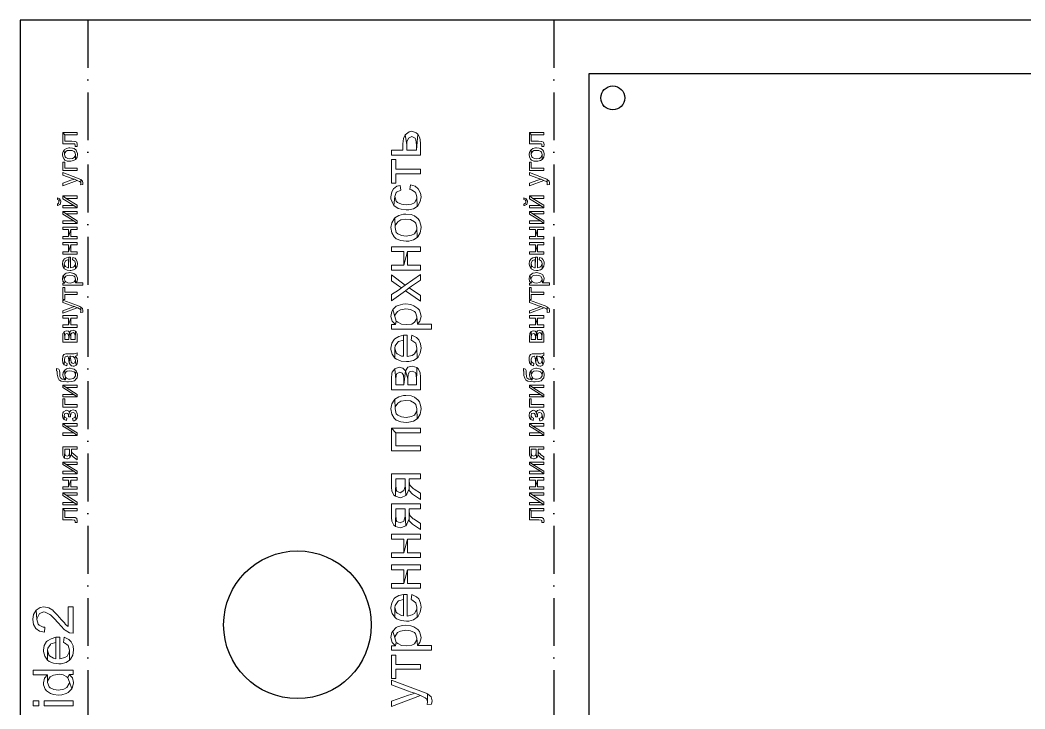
# Model space of a CAD drawing. Header units: millimetres. Extents: x -999 to 572, y 445 to 1201.
# Drawn here: x -999 to -747.2, y 823.4 to 996 of the extents above; entities that cross this region are included whole.
import ezdxf

# ---------------------------------------------------------------- set-up
doc = ezdxf.new("R2010")
doc.units = ezdxf.units.MM
doc.header["$MEASUREMENT"] = 0
doc.linetypes.add('ACAD_ISO10W100', pattern=[18, 12, -3, 0, -3])
doc.layers.add('Drawing', color=30, linetype='Continuous')

msp = doc.modelspace()

# ---------------------------------------------------------------- linework, layer by layer
at = {"color": 0}
msp.add_lwpolyline([(-396, 996), (-999, 996), (-999, 670), (-396, 670)], close=True, dxfattribs=at)
for centre, radius in [((-850.5, 976.5), 3), ((-929.5, 844.5), 18.5)]:
    msp.add_circle(centre, radius)
at = {"layer": 'Drawing', "linetype": 'ACAD_ISO10W100'}
for p, q in [((-982, 996), (-982, 670)), ((-865.25, 996), (-865.25, 670))]:
    msp.add_line(p, q, dxfattribs=at)
at = {"layer": 'Drawing'}
msp.add_lwpolyline([(-856.5, 682.5), (-446.5, 682.5), (-446.5, 982.5), (-856.5, 982.5)], close=True, dxfattribs=at)
at = {"layer": 'Drawing', "color": 30, "lineweight": 0}
for points in [[(-988.33, 967.87), (-988.33, 965.03), (-985.96, 965.03), (-985.38, 965.03), (-985.26, 964.92), (-985.21, 964.63), (-985.21, 964.34), (-984.68, 964.34), (-984.68, 964.86), (-984.8, 965.38), (-985.21, 965.61), (-985.26, 965.61), (-986.02, 965.67), (-987.81, 965.67), (-987.81, 967.29)], [(-988.33, 967.87), (-987.81, 967.29), (-984.68, 967.29), (-984.68, 967.87)], [(-905.92, 963.42), (-905.92, 962.16), (-898.66, 962.16), (-898.66, 965.27), (-898.8, 966.53), (-899.32, 967.42), (-899.69, 963.42), (-902.07, 963.42), (-902.07, 964.83), (-902.51, 967.28), (-902.96, 966.31), (-903.1, 964.98), (-903.1, 963.42)], [(-902.51, 967.28), (-902.07, 964.83), (-902.07, 965.5), (-901.7, 966.46), (-900.88, 966.83), (-899.99, 966.39), (-899.84, 966.02), (-899.69, 964.68), (-899.69, 963.42), (-899.32, 967.42), (-899.77, 967.79), (-900.88, 968.16), (-901.55, 968.02)], [(-871.36, 967.87), (-871.36, 965.03), (-868.99, 965.03), (-868.47, 965.03), (-868.29, 964.92), (-868.29, 964.63), (-868.29, 964.34), (-867.77, 964.34), (-867.71, 964.86), (-867.89, 965.38), (-868.23, 965.61), (-868.35, 965.61), (-869.1, 965.67), (-870.9, 965.67), (-870.9, 967.29)], [(-871.36, 967.87), (-870.9, 967.29), (-867.77, 967.29), (-867.77, 967.87)], [(-988.39, 962.31), (-988.33, 961.73), (-987.98, 961.15), (-987.75, 960.92), (-987.23, 960.69), (-986.54, 960.63), (-986.25, 960.63), (-985.61, 960.81), (-985.09, 961.1), (-985.15, 962.31), (-985.15, 962.08), (-985.49, 961.56), (-985.84, 961.33), (-986.54, 961.27), (-987.06, 961.33), (-987.52, 961.56), (-987.69, 961.73), (-987.87, 962.31), (-987.93, 963.53), (-987.98, 963.47), (-988.27, 962.95)], [(-987.93, 963.53), (-987.87, 962.31), (-987.87, 962.54), (-987.52, 963.06), (-987.23, 963.29), (-986.54, 963.35), (-985.96, 963.35), (-985.49, 963.06), (-985.32, 962.89), (-985.15, 962.31), (-985.09, 961.1), (-985.03, 961.15), (-984.74, 961.67), (-984.63, 962.31), (-984.63, 962.6), (-984.86, 963.18), (-984.97, 963.41), (-985.44, 963.82), (-985.84, 963.93), (-986.54, 963.99), (-986.77, 963.99), (-987.4, 963.87)], [(-871.47, 962.31), (-871.36, 961.73), (-871.07, 961.15), (-870.84, 960.92), (-870.26, 960.69), (-869.57, 960.63), (-869.28, 960.63), (-868.64, 960.81), (-868.18, 961.1), (-868.18, 962.31), (-868.23, 962.08), (-868.52, 961.56), (-868.87, 961.33), (-869.57, 961.27), (-870.09, 961.33), (-870.61, 961.56), (-870.78, 961.73), (-870.95, 962.31), (-870.95, 963.53), (-871.01, 963.47), (-871.36, 962.95)], [(-870.95, 963.53), (-870.95, 962.31), (-870.95, 962.54), (-870.61, 963.06), (-870.26, 963.29), (-869.62, 963.35), (-869.04, 963.35), (-868.52, 963.06), (-868.35, 962.89), (-868.18, 962.31), (-868.18, 961.1), (-868.12, 961.15), (-867.77, 961.67), (-867.66, 962.31), (-867.71, 962.6), (-867.89, 963.18), (-868.06, 963.41), (-868.52, 963.82), (-868.93, 963.93), (-869.62, 963.99), (-869.85, 963.99), (-870.49, 963.87)], [(-988.33, 960.4), (-988.33, 958.32), (-984.68, 958.32), (-984.68, 958.9), (-987.81, 958.9), (-987.81, 960.4)], [(-905.92, 961.05), (-905.92, 955.12), (-904.88, 955.12), (-904.88, 957.49), (-898.66, 957.49), (-898.66, 958.68), (-904.88, 958.68), (-904.88, 961.05)], [(-871.36, 960.4), (-871.36, 958.32), (-867.77, 958.32), (-867.77, 958.9), (-870.9, 958.9), (-870.9, 960.4)], [(-988.33, 957.8), (-988.33, 957.16), (-986.19, 956.41), (-986.02, 956.29), (-985.38, 956.12), (-984.68, 955.83), (-984.57, 955.77), (-984.11, 955.6), (-983.87, 955.37), (-983.82, 955.08), (-983.82, 956.06), (-983.99, 956.12), (-984.63, 956.41)], [(-871.36, 957.8), (-871.36, 957.16), (-869.28, 956.41), (-869.1, 956.29), (-868.47, 956.12), (-867.77, 955.83), (-867.6, 955.77), (-867.13, 955.6), (-866.96, 955.37), (-866.9, 955.08), (-866.9, 956.06), (-867.02, 956.12), (-867.71, 956.41)], [(-988.33, 955.13), (-988.33, 954.44), (-984.68, 955.83), (-985.38, 956.12), (-985.61, 956.06), (-986.25, 955.89)], [(-983.87, 954.73), (-983.3, 954.79), (-983.24, 955.19), (-983.35, 955.65), (-983.82, 956.06), (-983.82, 955.08)], [(-906.07, 951.71), (-906.07, 951.19), (-905.62, 950.01), (-905.33, 949.56), (-905.1, 951.79), (-904.73, 952.82), (-904.66, 952.9), (-903.62, 953.42), (-903.77, 954.6), (-904.59, 954.38), (-905.47, 953.71), (-905.85, 952.97)], [(-901.32, 953.57), (-900.95, 953.49), (-899.99, 952.9), (-899.92, 952.9), (-899.55, 951.71), (-899.47, 949.34), (-899.32, 949.49), (-898.73, 950.53), (-898.51, 951.71), (-898.66, 952.68), (-899.25, 953.71), (-899.99, 954.38), (-901.18, 954.75)], [(-871.36, 955.13), (-871.36, 954.44), (-867.77, 955.83), (-868.47, 956.12), (-868.7, 956.06), (-869.28, 955.89)], [(-866.96, 954.73), (-866.38, 954.79), (-866.32, 955.19), (-866.44, 955.65), (-866.9, 956.06), (-866.9, 955.08)], [(-988.33, 951.95), (-988.33, 951.26), (-985.55, 949.58), (-984.68, 948.94), (-984.68, 949.64), (-987.46, 951.31)], [(-988.33, 951.95), (-987.46, 951.31), (-984.68, 951.31), (-984.68, 951.95)], [(-905.33, 949.56), (-904.29, 948.82), (-903.55, 948.6), (-902.29, 948.45), (-901.62, 948.45), (-900.44, 948.75), (-899.47, 949.34), (-899.55, 951.71), (-899.55, 951.27), (-900.21, 950.23), (-900.95, 949.86), (-902.29, 949.71), (-903.47, 949.86), (-904.44, 950.3), (-904.73, 950.67), (-905.1, 951.79)], [(-871.36, 951.95), (-871.36, 951.26), (-868.64, 949.58), (-867.77, 948.94), (-867.77, 949.64), (-870.49, 951.31)], [(-871.36, 951.95), (-870.49, 951.31), (-867.77, 951.31), (-867.77, 951.95)], [(-989.66, 951.49), (-989.66, 951.08), (-989.31, 950.91), (-989.26, 950.5), (-989.08, 951.26)], [(-989.66, 949.92), (-989.66, 949.52), (-989.55, 949.52), (-989.03, 949.81), (-988.97, 949.87), (-988.79, 950.5), (-988.79, 950.62), (-989.03, 951.2), (-989.08, 951.26), (-989.26, 950.5), (-989.37, 950.1)], [(-988.33, 949.58), (-988.33, 948.94), (-984.68, 948.94), (-985.55, 949.58)], [(-872.75, 951.49), (-872.75, 951.08), (-872.4, 950.91), (-872.29, 950.5), (-872.17, 951.26)], [(-872.75, 949.92), (-872.75, 949.52), (-872.63, 949.52), (-872.11, 949.81), (-872.05, 949.87), (-871.88, 950.5), (-871.88, 950.62), (-872.11, 951.2), (-872.17, 951.26), (-872.29, 950.5), (-872.4, 950.1)], [(-871.36, 949.58), (-871.36, 948.94), (-867.77, 948.94), (-868.64, 949.58)], [(-988.33, 948.02), (-988.33, 947.38), (-985.55, 945.7), (-984.68, 945.06), (-984.68, 945.7), (-987.46, 947.44)], [(-988.33, 948.02), (-987.46, 947.44), (-984.68, 947.44), (-984.68, 948.02)], [(-905.1, 946.45), (-905.03, 944), (-905.03, 944.52), (-904.36, 945.49), (-903.62, 945.93), (-902.36, 946.15), (-901.18, 946.01), (-900.21, 945.49), (-899.84, 945.12), (-899.55, 944), (-899.47, 941.56), (-899.32, 941.71), (-898.73, 942.74), (-898.51, 944), (-898.58, 944.6), (-898.95, 945.71), (-899.25, 946.23), (-900.21, 946.97), (-901.03, 947.27), (-902.36, 947.41), (-902.96, 947.34), (-904.14, 947.04)], [(-871.36, 948.02), (-871.36, 947.38), (-868.64, 945.7), (-867.77, 945.06), (-867.77, 945.7), (-870.49, 947.44)], [(-871.36, 948.02), (-870.49, 947.44), (-867.77, 947.44), (-867.77, 948.02)], [(-988.33, 945.7), (-988.33, 945.06), (-984.68, 945.06), (-985.55, 945.7)], [(-906.07, 944), (-906.07, 944), (-905.85, 942.74), (-905.25, 941.71), (-904.73, 941.19), (-903.62, 940.74), (-902.29, 940.6), (-901.62, 940.6), (-900.44, 940.97), (-899.47, 941.56), (-899.55, 944), (-899.62, 943.49), (-900.21, 942.45), (-900.95, 942.08), (-902.29, 941.86), (-903.4, 942), (-904.36, 942.45), (-904.73, 942.82), (-905.03, 944), (-905.1, 946.45), (-905.25, 946.23), (-905.85, 945.19)], [(-871.36, 945.7), (-871.36, 945.06), (-867.77, 945.06), (-868.64, 945.7)], [(-988.33, 944.14), (-988.33, 943.5), (-986.83, 943.5), (-986.83, 941.82), (-986.3, 943.5), (-984.68, 943.5), (-984.68, 944.14)], [(-988.33, 941.82), (-988.33, 941.19), (-984.68, 941.19), (-984.68, 941.82), (-986.3, 941.82), (-986.3, 943.5), (-986.83, 941.82)], [(-871.36, 944.14), (-871.36, 943.5), (-869.85, 943.5), (-869.85, 941.82), (-869.39, 943.5), (-867.77, 943.5), (-867.77, 944.14)], [(-871.36, 941.82), (-871.36, 941.19), (-867.77, 941.19), (-867.77, 941.82), (-869.39, 941.82), (-869.39, 943.5), (-869.85, 941.82)], [(-988.33, 940.26), (-988.33, 939.68), (-986.83, 939.68), (-986.83, 937.94), (-986.3, 939.68), (-984.68, 939.68), (-984.68, 940.26)], [(-988.33, 937.94), (-988.33, 937.37), (-984.68, 937.37), (-984.68, 937.94), (-986.3, 937.94), (-986.3, 939.68), (-986.83, 937.94)], [(-905.92, 939.19), (-905.92, 938), (-902.88, 938), (-902.88, 934.59), (-901.92, 938), (-898.66, 938), (-898.66, 939.19)], [(-871.36, 940.26), (-871.36, 939.68), (-869.85, 939.68), (-869.85, 937.94), (-869.39, 939.68), (-867.77, 939.68), (-867.77, 940.26)], [(-871.36, 937.94), (-871.36, 937.37), (-867.77, 937.37), (-867.77, 937.94), (-869.39, 937.94), (-869.39, 939.68), (-869.85, 937.94)], [(-988.39, 934.93), (-988.39, 934.88), (-988.27, 934.24), (-987.93, 933.72), (-987.93, 934.93), (-987.87, 935.22), (-987.52, 935.74), (-987.46, 935.74), (-986.88, 935.98), (-986.88, 933.95), (-986.77, 936.61), (-987.4, 936.44), (-987.93, 936.15), (-987.93, 936.09), (-988.27, 935.57)], [(-987.93, 933.72), (-987.69, 933.6), (-987.17, 933.31), (-986.48, 933.26), (-986.25, 933.26), (-985.61, 933.43), (-985.09, 933.72), (-985.15, 934.99), (-985.15, 934.76), (-985.44, 934.24), (-985.73, 934.07), (-986.36, 933.89), (-986.36, 936.61), (-986.54, 936.61), (-986.77, 936.61), (-986.88, 933.95), (-987.06, 933.95), (-987.64, 934.24), (-987.69, 934.36), (-987.93, 934.93)], [(-905.92, 934.59), (-905.92, 933.33), (-898.66, 933.33), (-898.66, 934.59), (-901.92, 934.59), (-901.92, 938), (-902.88, 934.59)], [(-871.47, 934.93), (-871.47, 934.88), (-871.3, 934.24), (-870.95, 933.72), (-870.95, 934.93), (-870.95, 935.22), (-870.61, 935.74), (-870.55, 935.74), (-869.91, 935.98), (-869.91, 933.95), (-869.85, 936.61), (-870.49, 936.44), (-870.95, 936.15), (-871.01, 936.09), (-871.36, 935.57)], [(-870.95, 933.72), (-870.78, 933.6), (-870.26, 933.31), (-869.57, 933.26), (-869.28, 933.26), (-868.64, 933.43), (-868.18, 933.72), (-868.18, 934.99), (-868.23, 934.76), (-868.52, 934.24), (-868.75, 934.07), (-869.39, 933.89), (-869.39, 936.61), (-869.57, 936.61), (-869.85, 936.61), (-869.91, 933.95), (-870.14, 933.95), (-870.66, 934.24), (-870.78, 934.36), (-870.95, 934.93)], [(-985.84, 935.92), (-985.78, 935.92), (-985.32, 935.57), (-985.15, 934.99), (-985.09, 933.72), (-985.03, 933.83), (-984.74, 934.36), (-984.63, 934.99), (-984.68, 935.46), (-984.92, 936.03), (-985.21, 936.32), (-985.78, 936.56)], [(-868.93, 935.92), (-868.87, 935.92), (-868.35, 935.57), (-868.18, 934.99), (-868.18, 933.72), (-868.12, 933.83), (-867.77, 934.36), (-867.66, 934.99), (-867.71, 935.46), (-868, 936.03), (-868.29, 936.32), (-868.87, 936.56)], [(-988.39, 931.17), (-988.27, 930.59), (-987.87, 930.13), (-987.69, 930.59), (-987.93, 931.11), (-988.16, 931.98), (-988.27, 931.81)], [(-988.16, 931.98), (-987.93, 931.11), (-987.93, 931.29), (-987.58, 931.81), (-987.23, 931.98), (-986.54, 932.1), (-985.96, 932.04), (-985.49, 931.81), (-985.32, 931.69), (-985.15, 931.11), (-985.09, 930.19), (-984.74, 930.59), (-984.63, 931.17), (-984.63, 931.35), (-984.86, 931.92), (-985.03, 932.16), (-985.55, 932.5), (-985.9, 932.62), (-986.54, 932.74), (-986.88, 932.68), (-987.46, 932.56), (-987.69, 932.45)], [(-905.92, 927.26), (-905.92, 925.7), (-902.44, 928.14), (-901.55, 928.96), (-900.95, 929.33), (-898.66, 930.81), (-898.66, 932.3), (-902.51, 929.63), (-903.4, 928.89), (-904.22, 928.37)], [(-905.92, 932.15), (-905.92, 930.66), (-904.22, 929.4), (-903.4, 928.89), (-902.51, 929.63)], [(-871.47, 931.17), (-871.36, 930.59), (-870.9, 930.13), (-870.78, 930.59), (-871.01, 931.11), (-871.24, 931.98), (-871.36, 931.81)], [(-871.24, 931.98), (-871.01, 931.11), (-870.95, 931.29), (-870.66, 931.81), (-870.32, 931.98), (-869.62, 932.1), (-869.04, 932.04), (-868.52, 931.81), (-868.41, 931.69), (-868.18, 931.11), (-868.12, 930.19), (-867.83, 930.59), (-867.66, 931.17), (-867.71, 931.35), (-867.94, 931.92), (-868.06, 932.16), (-868.58, 932.5), (-868.93, 932.62), (-869.62, 932.74), (-869.97, 932.68), (-870.55, 932.56), (-870.78, 932.45)], [(-988.33, 930.13), (-988.33, 929.55), (-983.3, 929.55), (-983.3, 930.19), (-985.09, 930.19), (-985.15, 931.11), (-985.15, 930.94), (-985.44, 930.42), (-985.78, 930.25), (-986.48, 930.13), (-987.06, 930.19), (-987.58, 930.42), (-987.69, 930.59), (-987.87, 930.13)], [(-871.36, 930.13), (-871.36, 929.55), (-866.38, 929.55), (-866.38, 930.19), (-868.12, 930.19), (-868.18, 931.11), (-868.18, 930.94), (-868.52, 930.42), (-868.87, 930.25), (-869.57, 930.13), (-870.09, 930.19), (-870.61, 930.42), (-870.78, 930.59), (-870.9, 930.13)], [(-988.33, 928.97), (-988.33, 926.02), (-987.81, 926.02), (-987.81, 927.24), (-984.68, 927.24), (-984.68, 927.82), (-987.81, 927.82), (-987.81, 928.97)], [(-902.44, 928.14), (-898.66, 925.55), (-898.66, 927.03), (-901.55, 928.96)], [(-871.36, 928.97), (-871.36, 926.02), (-870.9, 926.02), (-870.9, 927.24), (-867.77, 927.24), (-867.77, 927.82), (-870.9, 927.82), (-870.9, 928.97)], [(-988.33, 925.85), (-988.33, 925.27), (-986.19, 924.46), (-986.02, 924.4), (-985.38, 924.23), (-984.68, 923.94), (-984.57, 923.88), (-984.11, 923.65), (-983.87, 923.47), (-983.82, 923.13), (-983.82, 924.11), (-983.99, 924.23), (-984.63, 924.46)], [(-988.33, 923.19), (-988.33, 922.55), (-984.68, 923.94), (-985.38, 924.23), (-985.61, 924.17), (-986.25, 923.94)], [(-983.87, 922.78), (-983.3, 922.84), (-983.24, 923.24), (-983.35, 923.76), (-983.82, 924.11), (-983.82, 923.13)], [(-905.62, 923.48), (-905.1, 921.7), (-905.1, 922.07), (-904.44, 923.03), (-903.7, 923.4), (-902.36, 923.62), (-901.18, 923.48), (-900.21, 923.03), (-899.92, 922.73), (-899.55, 921.62), (-899.4, 919.84), (-898.8, 920.59), (-898.51, 921.7), (-898.58, 922.14), (-898.95, 923.33), (-899.32, 923.77), (-900.36, 924.44), (-901.1, 924.74), (-902.36, 924.88), (-903.1, 924.81), (-904.29, 924.51), (-904.73, 924.29)], [(-871.36, 925.85), (-871.36, 925.27), (-869.28, 924.46), (-869.1, 924.4), (-868.47, 924.23), (-867.77, 923.94), (-867.6, 923.88), (-867.13, 923.65), (-866.96, 923.47), (-866.9, 923.13), (-866.9, 924.11), (-867.02, 924.23), (-867.71, 924.46)], [(-871.36, 923.19), (-871.36, 922.55), (-867.77, 923.94), (-868.47, 924.23), (-868.7, 924.17), (-869.28, 923.94)], [(-866.96, 922.78), (-866.38, 922.84), (-866.32, 923.24), (-866.44, 923.76), (-866.9, 924.11), (-866.9, 923.13)], [(-988.33, 921.97), (-988.33, 921.33), (-986.83, 921.33), (-986.83, 919.65), (-986.3, 921.33), (-984.68, 921.33), (-984.68, 921.97)], [(-906.07, 921.77), (-906.07, 921.77), (-905.77, 920.59), (-904.96, 919.7), (-904.73, 920.59), (-905.1, 921.7), (-905.62, 923.48), (-905.85, 923.03)], [(-905.92, 919.7), (-905.92, 918.58), (-895.91, 918.58), (-895.91, 919.84), (-899.4, 919.84), (-899.55, 921.62), (-899.55, 921.25), (-900.21, 920.29), (-900.88, 919.84), (-902.29, 919.7), (-903.4, 919.84), (-904.36, 920.29), (-904.73, 920.59), (-904.96, 919.7)], [(-871.36, 921.97), (-871.36, 921.33), (-869.85, 921.33), (-869.85, 919.65), (-869.39, 921.33), (-867.77, 921.33), (-867.77, 921.97)], [(-988.33, 919.65), (-988.33, 919.02), (-984.68, 919.02), (-984.68, 919.65), (-986.3, 919.65), (-986.3, 921.33), (-986.83, 919.65)], [(-871.36, 919.65), (-871.36, 919.02), (-867.77, 919.02), (-867.77, 919.65), (-869.39, 919.65), (-869.39, 921.33), (-869.85, 919.65)], [(-988.33, 916.76), (-988.33, 915.31), (-984.68, 915.31), (-984.68, 916.93), (-984.74, 917.4), (-984.97, 917.92), (-985.09, 918.09), (-985.21, 915.95), (-986.3, 915.95), (-986.3, 916.7), (-986.59, 917.69), (-986.77, 915.95), (-987.81, 915.95), (-987.81, 916.59), (-987.93, 917.98), (-988.21, 917.51), (-988.27, 917.4)], [(-987.93, 917.98), (-987.81, 916.59), (-987.81, 916.7), (-987.69, 917.28), (-987.29, 917.51), (-987, 917.4), (-986.83, 917.11), (-986.77, 916.59), (-986.77, 915.95), (-986.59, 917.69), (-986.88, 918.03), (-987.35, 918.15)], [(-986.59, 917.69), (-986.3, 916.7), (-986.25, 917.28), (-986.07, 917.57), (-985.73, 917.69), (-985.32, 917.46), (-985.32, 917.4), (-985.21, 916.76), (-985.21, 915.95), (-985.09, 918.09), (-985.73, 918.32), (-986.25, 918.15)], [(-906.07, 913.77), (-906.07, 913.47), (-905.77, 912.28), (-905.1, 911.32), (-905.1, 913.77), (-905.03, 914.36), (-904.36, 915.32), (-904.22, 915.47), (-902.96, 915.77), (-902.96, 911.77), (-902.96, 917.03), (-904.14, 916.73), (-905.1, 916.14), (-905.25, 915.99), (-905.85, 915.03)], [(-905.1, 911.32), (-904.66, 911.03), (-903.55, 910.58), (-902.21, 910.43), (-901.62, 910.43), (-900.44, 910.73), (-899.47, 911.32), (-899.55, 913.84), (-899.55, 913.4), (-900.14, 912.36), (-900.73, 911.99), (-901.99, 911.69), (-901.99, 917.1), (-902.29, 917.1), (-902.96, 917.03), (-902.96, 911.77), (-903.47, 911.84), (-904.51, 912.36), (-904.73, 912.66), (-905.1, 913.77)], [(-901.03, 915.77), (-900.88, 915.69), (-899.84, 915.03), (-899.55, 913.84), (-899.47, 911.32), (-899.25, 911.54), (-898.73, 912.58), (-898.51, 913.84), (-898.66, 914.88), (-899.1, 915.92), (-899.69, 916.51), (-900.88, 917.03)], [(-871.36, 916.76), (-871.36, 915.31), (-867.77, 915.31), (-867.77, 916.93), (-867.77, 917.4), (-868, 917.92), (-868.18, 918.09), (-868.29, 915.95), (-869.33, 915.95), (-869.33, 916.7), (-869.62, 917.69), (-869.85, 915.95), (-870.9, 915.95), (-870.9, 916.59), (-870.95, 917.98), (-871.3, 917.51), (-871.3, 917.4)], [(-870.95, 917.98), (-870.9, 916.59), (-870.9, 916.7), (-870.78, 917.28), (-870.38, 917.51), (-870.09, 917.4), (-869.91, 917.11), (-869.85, 916.59), (-869.85, 915.95), (-869.62, 917.69), (-869.97, 918.03), (-870.43, 918.15)], [(-869.62, 917.69), (-869.33, 916.7), (-869.33, 917.28), (-869.16, 917.57), (-868.81, 917.69), (-868.41, 917.46), (-868.35, 917.4), (-868.29, 916.76), (-868.29, 915.95), (-868.18, 918.09), (-868.75, 918.32), (-869.33, 918.15)], [(-988.39, 911.03), (-988.39, 910.8), (-988.27, 910.22), (-988.27, 910.16), (-987.93, 909.64), (-987.87, 910.92), (-987.87, 911.09), (-987.69, 911.61), (-987.17, 911.78), (-987, 911.78), (-986.88, 911.44), (-986.77, 910.74), (-986.71, 910.16), (-986.54, 911.78), (-986.3, 911.78), (-985.67, 911.73), (-985.26, 911.32), (-985.26, 911.32), (-985.15, 911.84), (-984.68, 911.96), (-984.68, 912.65), (-985.15, 912.48), (-985.44, 912.42), (-986.19, 912.42), (-987.06, 912.42), (-987.58, 912.42), (-988.04, 912.19), (-988.27, 911.78), (-988.33, 911.67)], [(-986.71, 910.16), (-986.48, 909.7), (-986.13, 909.41), (-985.67, 909.29), (-985.44, 909.29), (-984.92, 909.58), (-985.09, 910.68), (-985.26, 910.1), (-985.67, 909.93), (-985.96, 910.05), (-986.19, 910.28), (-986.3, 910.8), (-986.36, 911.26), (-986.54, 911.78)], [(-985.26, 911.32), (-985.09, 910.68), (-984.92, 909.58), (-984.74, 909.87), (-984.63, 910.51), (-984.63, 910.57), (-984.74, 911.2), (-984.8, 911.32), (-985.15, 911.84)], [(-871.47, 911.03), (-871.47, 910.8), (-871.36, 910.22), (-871.36, 910.16), (-870.95, 909.64), (-870.95, 910.92), (-870.95, 911.09), (-870.72, 911.61), (-870.2, 911.78), (-870.09, 911.78), (-869.97, 911.44), (-869.85, 910.74), (-869.74, 910.16), (-869.57, 911.78), (-869.33, 911.78), (-868.75, 911.73), (-868.29, 911.32), (-868.29, 911.32), (-868.23, 911.84), (-867.77, 911.96), (-867.77, 912.65), (-868.18, 912.48), (-868.47, 912.42), (-869.28, 912.42), (-870.09, 912.42), (-870.66, 912.42), (-871.07, 912.19), (-871.36, 911.78), (-871.42, 911.67)], [(-869.74, 910.16), (-869.57, 909.7), (-869.22, 909.41), (-868.7, 909.29), (-868.52, 909.29), (-868, 909.58), (-868.18, 910.68), (-868.35, 910.1), (-868.75, 909.93), (-869.04, 910.05), (-869.22, 910.28), (-869.33, 910.8), (-869.45, 911.26), (-869.57, 911.78)], [(-868.29, 911.32), (-868.18, 910.68), (-868, 909.58), (-867.83, 909.87), (-867.66, 910.51), (-867.66, 910.57), (-867.83, 911.2), (-867.83, 911.32), (-868.23, 911.84)], [(-987.93, 909.64), (-987.87, 909.64), (-987.29, 909.41), (-987.23, 909.99), (-987.75, 910.28), (-987.75, 910.34), (-987.87, 910.92)], [(-905.92, 906.21), (-905.92, 903.39), (-898.66, 903.39), (-898.66, 906.65), (-898.73, 907.62), (-899.18, 908.58), (-899.55, 908.95), (-899.69, 904.65), (-901.84, 904.65), (-901.84, 906.13), (-902.44, 908.13), (-902.88, 904.65), (-904.88, 904.65), (-904.88, 905.99), (-905.1, 908.65), (-905.77, 907.76), (-905.85, 907.54)], [(-905.1, 908.65), (-904.88, 905.99), (-904.88, 906.21), (-904.66, 907.39), (-903.84, 907.76), (-903.25, 907.54), (-902.96, 907.02), (-902.88, 905.91), (-902.88, 904.65), (-902.44, 908.13), (-903.1, 908.8), (-903.99, 909.02)], [(-902.44, 908.13), (-901.84, 906.13), (-901.77, 907.25), (-901.4, 907.84), (-900.73, 908.06), (-899.92, 907.69), (-899.84, 907.54), (-899.69, 906.21), (-899.69, 904.65), (-899.55, 908.95), (-900.73, 909.32), (-901.84, 909.02)], [(-870.95, 909.64), (-870.95, 909.64), (-870.38, 909.41), (-870.26, 909.99), (-870.78, 910.28), (-870.84, 910.34), (-870.95, 910.92)], [(-989.84, 908.14), (-989.72, 908.02), (-989.72, 908.02), (-989.72, 907.33), (-989.66, 906.92), (-989.49, 906.28), (-989.2, 905.82), (-989.14, 905.76), (-988.68, 905.53), (-988.1, 905.42), (-987.29, 905.36), (-986.83, 905.36), (-986.13, 905.42), (-985.67, 905.53), (-985.38, 905.65), (-984.92, 906.11), (-984.74, 906.4), (-984.63, 907.1), (-984.63, 907.38), (-984.86, 907.96), (-984.97, 908.14), (-985.09, 907.1), (-985.15, 906.86), (-985.44, 906.34), (-985.73, 906.17), (-986.42, 906.05), (-986.88, 906.05), (-987.4, 906.28), (-987.64, 906.52), (-987.64, 905.88), (-987.87, 905.88), (-988.45, 906), (-988.91, 906.4), (-989.03, 906.69), (-989.08, 907.44), (-989.08, 907.62), (-989.14, 908.19), (-989.31, 908.54), (-989.84, 908.72)], [(-988.33, 907.1), (-988.33, 907.04), (-988.16, 906.4), (-988.1, 906.34), (-987.64, 905.88), (-987.64, 906.52), (-987.81, 907.1), (-987.81, 908.31), (-987.87, 908.25), (-988.21, 907.73)], [(-987.81, 908.31), (-987.81, 907.1), (-987.81, 907.33), (-987.46, 907.85), (-987.17, 908.02), (-986.54, 908.14), (-986.07, 908.08), (-985.49, 907.85), (-985.32, 907.67), (-985.09, 907.1), (-984.97, 908.14), (-985.49, 908.54), (-985.84, 908.66), (-986.48, 908.77), (-986.71, 908.77), (-987.35, 908.6)], [(-872.86, 908.14), (-872.81, 908.02), (-872.81, 908.02), (-872.75, 907.33), (-872.75, 906.92), (-872.57, 906.28), (-872.29, 905.82), (-872.23, 905.76), (-871.76, 905.53), (-871.13, 905.42), (-870.32, 905.36), (-869.91, 905.36), (-869.22, 905.42), (-868.75, 905.53), (-868.47, 905.65), (-868, 906.11), (-867.77, 906.4), (-867.66, 907.1), (-867.71, 907.38), (-867.89, 907.96), (-868, 908.14), (-868.18, 907.1), (-868.18, 906.86), (-868.52, 906.34), (-868.81, 906.17), (-869.45, 906.05), (-869.97, 906.05), (-870.49, 906.28), (-870.72, 906.52), (-870.72, 905.88), (-870.9, 905.88), (-871.53, 906), (-872, 906.4), (-872.11, 906.69), (-872.17, 907.44), (-872.17, 907.62), (-872.17, 908.19), (-872.34, 908.54), (-872.86, 908.72)], [(-871.36, 907.1), (-871.36, 907.04), (-871.19, 906.4), (-871.19, 906.34), (-870.72, 905.88), (-870.72, 906.52), (-870.9, 907.1), (-870.9, 908.31), (-870.95, 908.25), (-871.24, 907.73)], [(-870.9, 908.31), (-870.9, 907.1), (-870.84, 907.33), (-870.49, 907.85), (-870.26, 908.02), (-869.57, 908.14), (-869.1, 908.08), (-868.58, 907.85), (-868.41, 907.67), (-868.18, 907.1), (-868, 908.14), (-868.52, 908.54), (-868.87, 908.66), (-869.57, 908.77), (-869.74, 908.77), (-870.38, 908.6)], [(-988.33, 904.55), (-988.33, 903.91), (-985.55, 902.23), (-984.68, 901.6), (-984.68, 902.23), (-987.46, 903.97)], [(-988.33, 904.55), (-987.46, 903.97), (-984.68, 903.97), (-984.68, 904.55)], [(-871.36, 904.55), (-871.36, 903.91), (-868.64, 902.23), (-867.77, 901.6), (-867.77, 902.23), (-870.49, 903.97)], [(-871.36, 904.55), (-870.49, 903.97), (-867.77, 903.97), (-867.77, 904.55)], [(-988.33, 902.23), (-988.33, 901.6), (-984.68, 901.6), (-985.55, 902.23)], [(-905.1, 901.02), (-905.03, 898.57), (-905.03, 899.09), (-904.36, 900.06), (-903.62, 900.5), (-902.36, 900.72), (-901.18, 900.58), (-900.21, 900.06), (-899.84, 899.69), (-899.55, 898.57), (-899.47, 896.13), (-899.32, 896.28), (-898.73, 897.31), (-898.51, 898.57), (-898.58, 899.17), (-898.95, 900.35), (-899.25, 900.8), (-900.21, 901.54), (-901.03, 901.84), (-902.36, 901.98), (-902.96, 901.91), (-904.14, 901.61)], [(-871.36, 902.23), (-871.36, 901.6), (-867.77, 901.6), (-868.64, 902.23)], [(-988.33, 901.13), (-988.33, 899.05), (-984.68, 899.05), (-984.68, 899.69), (-987.81, 899.69), (-987.81, 901.13)], [(-906.07, 898.57), (-906.07, 898.57), (-905.85, 897.31), (-905.25, 896.28), (-904.73, 895.76), (-903.62, 895.31), (-902.29, 895.17), (-901.62, 895.24), (-900.44, 895.54), (-899.47, 896.13), (-899.55, 898.57), (-899.62, 898.06), (-900.21, 897.02), (-900.95, 896.65), (-902.29, 896.43), (-903.4, 896.57), (-904.36, 897.02), (-904.73, 897.39), (-905.03, 898.57), (-905.1, 901.02), (-905.25, 900.8), (-905.85, 899.83)], [(-871.36, 901.13), (-871.36, 899.05), (-867.77, 899.05), (-867.77, 899.69), (-870.9, 899.69), (-870.9, 901.13)], [(-988.39, 896.97), (-988.27, 896.39), (-987.93, 895.92), (-987.93, 896.97), (-987.75, 897.43), (-987.35, 897.55), (-987, 897.43), (-986.83, 897.2), (-986.83, 896.62), (-986.36, 896.62), (-986.36, 896.79), (-986.59, 897.78), (-986.77, 898.01), (-987.35, 898.24), (-987.52, 898.18), (-988.1, 897.89), (-988.27, 897.6)], [(-987.93, 895.92), (-987.4, 895.69), (-987.29, 896.27), (-987.69, 896.45), (-987.93, 896.97)], [(-986.59, 897.78), (-986.36, 896.79), (-986.3, 897.31), (-986.13, 897.6), (-985.73, 897.72), (-985.26, 897.55), (-985.09, 897.02), (-985.03, 895.87), (-984.74, 896.33), (-984.63, 896.97), (-984.68, 897.43), (-984.92, 898.01), (-985.09, 898.18), (-985.73, 898.36), (-986.25, 898.18)], [(-985.84, 896.16), (-985.73, 895.58), (-985.49, 895.58), (-985.03, 895.87), (-985.09, 897.02), (-985.32, 896.45)], [(-871.47, 896.97), (-871.36, 896.39), (-871.01, 895.92), (-870.95, 896.97), (-870.84, 897.43), (-870.43, 897.55), (-870.09, 897.43), (-869.91, 897.2), (-869.85, 896.62), (-869.39, 896.62), (-869.39, 896.79), (-869.68, 897.78), (-869.85, 898.01), (-870.38, 898.24), (-870.61, 898.18), (-871.13, 897.89), (-871.36, 897.6)], [(-871.01, 895.92), (-870.43, 895.69), (-870.38, 896.27), (-870.72, 896.45), (-870.95, 896.97)], [(-869.68, 897.78), (-869.39, 896.79), (-869.39, 897.31), (-869.16, 897.6), (-868.81, 897.72), (-868.35, 897.55), (-868.18, 897.02), (-868.06, 895.87), (-867.77, 896.33), (-867.66, 896.97), (-867.71, 897.43), (-868, 898.01), (-868.18, 898.18), (-868.75, 898.36), (-869.33, 898.18)], [(-868.93, 896.16), (-868.81, 895.58), (-868.58, 895.58), (-868.06, 895.87), (-868.18, 897.02), (-868.35, 896.45)], [(-988.33, 894.94), (-988.33, 894.25), (-985.55, 892.57), (-984.68, 891.93), (-984.68, 892.63), (-987.46, 894.3)], [(-988.33, 894.94), (-987.46, 894.3), (-984.68, 894.3), (-984.68, 894.94)], [(-871.36, 894.94), (-871.36, 894.25), (-868.64, 892.57), (-867.77, 891.93), (-867.77, 892.63), (-870.49, 894.3)], [(-871.36, 894.94), (-870.49, 894.3), (-867.77, 894.3), (-867.77, 894.94)], [(-988.33, 892.57), (-988.33, 891.93), (-984.68, 891.93), (-985.55, 892.57)], [(-905.92, 893.76), (-905.92, 888.05), (-898.66, 888.05), (-898.66, 889.31), (-904.88, 889.31), (-904.88, 892.57)], [(-905.92, 893.76), (-904.88, 892.57), (-898.66, 892.57), (-898.66, 893.76)], [(-871.36, 892.57), (-871.36, 891.93), (-867.77, 891.93), (-868.64, 892.57)], [(-988.33, 889.1), (-988.33, 887.42), (-988.27, 886.95), (-988.04, 886.43), (-987.87, 886.26), (-987.81, 888.46), (-986.59, 888.46), (-986.59, 887.76), (-986.54, 886.37), (-986.42, 886.49), (-986.19, 887.13), (-986.13, 887.01), (-986.13, 888.46), (-984.68, 888.46), (-984.68, 889.1)], [(-871.36, 889.1), (-871.36, 887.42), (-871.36, 886.95), (-871.07, 886.43), (-870.9, 886.26), (-870.9, 888.46), (-869.68, 888.46), (-869.68, 887.76), (-869.62, 886.37), (-869.45, 886.49), (-869.22, 887.13), (-869.22, 887.01), (-869.16, 888.46), (-867.77, 888.46), (-867.77, 889.1)], [(-987.87, 886.26), (-987.29, 886.09), (-987.12, 886.09), (-986.54, 886.37), (-986.59, 887.76), (-986.65, 887.53), (-986.77, 886.95), (-987.23, 886.72), (-987.64, 886.9), (-987.69, 886.95), (-987.81, 887.59), (-987.81, 888.46)], [(-986.13, 887.01), (-985.67, 886.55), (-984.68, 885.85), (-984.68, 886.61), (-985.49, 887.19), (-985.55, 887.24), (-986.02, 887.65), (-986.13, 888.11), (-986.13, 888.46)], [(-870.9, 886.26), (-870.32, 886.09), (-870.2, 886.09), (-869.62, 886.37), (-869.68, 887.76), (-869.68, 887.53), (-869.85, 886.95), (-870.32, 886.72), (-870.72, 886.9), (-870.78, 886.95), (-870.9, 887.59), (-870.9, 888.46)], [(-869.22, 887.01), (-868.75, 886.55), (-867.77, 885.85), (-867.77, 886.61), (-868.58, 887.19), (-868.64, 887.24), (-869.1, 887.65), (-869.16, 888.11), (-869.16, 888.46)], [(-988.33, 885.28), (-988.33, 884.64), (-985.55, 882.96), (-984.68, 882.32), (-984.68, 882.96), (-987.46, 884.7)], [(-988.33, 885.28), (-987.46, 884.7), (-984.68, 884.7), (-984.68, 885.28)], [(-871.36, 885.28), (-871.36, 884.64), (-868.64, 882.96), (-867.77, 882.32), (-867.77, 882.96), (-870.49, 884.7)], [(-871.36, 885.28), (-870.49, 884.7), (-867.77, 884.7), (-867.77, 885.28)], [(-988.33, 882.96), (-988.33, 882.32), (-984.68, 882.32), (-985.55, 882.96)], [(-988.33, 881.4), (-988.33, 880.76), (-986.83, 880.76), (-986.83, 879.08), (-986.3, 880.76), (-984.68, 880.76), (-984.68, 881.4)], [(-905.92, 882.34), (-905.92, 878.93), (-905.85, 878.05), (-905.33, 877.01), (-904.96, 876.71), (-904.88, 881.08), (-902.51, 881.08), (-902.51, 879.75), (-902.36, 876.86), (-902.07, 877.23), (-901.62, 878.42), (-901.55, 878.12), (-901.47, 881.08), (-898.66, 881.08), (-898.66, 882.34)], [(-871.36, 882.96), (-871.36, 882.32), (-867.77, 882.32), (-868.64, 882.96)], [(-871.36, 881.4), (-871.36, 880.76), (-869.85, 880.76), (-869.85, 879.08), (-869.39, 880.76), (-867.77, 880.76), (-867.77, 881.4)], [(-988.33, 879.08), (-988.33, 878.45), (-984.68, 878.45), (-984.68, 879.08), (-986.3, 879.08), (-986.3, 880.76), (-986.83, 879.08)], [(-904.96, 876.71), (-903.77, 876.34), (-903.47, 876.41), (-902.36, 876.86), (-902.51, 879.75), (-902.51, 879.16), (-902.81, 878.12), (-903.77, 877.6), (-904.59, 877.97), (-904.66, 878.05), (-904.88, 879.38), (-904.88, 881.08)], [(-901.55, 878.12), (-900.66, 877.23), (-898.66, 875.9), (-898.66, 877.45), (-900.29, 878.49), (-900.51, 878.64), (-901.32, 879.45), (-901.47, 880.42), (-901.47, 881.08)], [(-871.36, 879.08), (-871.36, 878.45), (-867.77, 878.45), (-867.77, 879.08), (-869.39, 879.08), (-869.39, 880.76), (-869.85, 879.08)], [(-988.33, 877.52), (-988.33, 876.88), (-985.55, 875.15), (-984.68, 874.57), (-984.68, 875.2), (-987.46, 876.94)], [(-988.33, 877.52), (-987.46, 876.94), (-984.68, 876.94), (-984.68, 877.52)], [(-871.36, 877.52), (-871.36, 876.88), (-868.64, 875.15), (-867.77, 874.57), (-867.77, 875.2), (-870.49, 876.94)], [(-871.36, 877.52), (-870.49, 876.94), (-867.77, 876.94), (-867.77, 877.52)], [(-988.33, 875.15), (-988.33, 874.57), (-984.68, 874.57), (-985.55, 875.15)], [(-905.92, 874.78), (-905.92, 871.38), (-905.85, 870.49), (-905.33, 869.45), (-904.96, 869.15), (-904.88, 873.52), (-902.51, 873.52), (-902.51, 872.19), (-902.36, 869.3), (-902.07, 869.67), (-901.62, 870.86), (-901.55, 870.56), (-901.47, 873.52), (-898.66, 873.52), (-898.66, 874.78)], [(-871.36, 875.15), (-871.36, 874.57), (-867.77, 874.57), (-868.64, 875.15)], [(-988.33, 873.64), (-988.33, 870.81), (-985.96, 870.81), (-985.38, 870.75), (-985.26, 870.63), (-985.21, 870.4), (-985.21, 870.11), (-984.68, 870.11), (-984.68, 870.57), (-984.8, 871.15), (-985.21, 871.38), (-985.26, 871.38), (-986.02, 871.38), (-987.81, 871.38), (-987.81, 873.01)], [(-988.33, 873.64), (-987.81, 873.01), (-984.68, 873.01), (-984.68, 873.64)], [(-904.96, 869.15), (-903.77, 868.78), (-903.47, 868.86), (-902.36, 869.3), (-902.51, 872.19), (-902.51, 871.6), (-902.81, 870.49), (-903.77, 870.04), (-904.59, 870.34), (-904.66, 870.49), (-904.88, 871.82), (-904.88, 873.52)], [(-901.55, 870.56), (-900.66, 869.67), (-898.66, 868.34), (-898.66, 869.89), (-900.29, 870.93), (-900.51, 871.08), (-901.32, 871.89), (-901.47, 872.86), (-901.47, 873.52)], [(-871.36, 873.64), (-871.36, 870.81), (-868.99, 870.81), (-868.47, 870.75), (-868.29, 870.63), (-868.29, 870.4), (-868.29, 870.11), (-867.77, 870.11), (-867.71, 870.57), (-867.89, 871.15), (-868.23, 871.38), (-868.35, 871.38), (-869.1, 871.38), (-870.9, 871.38), (-870.9, 873.01)], [(-871.36, 873.64), (-870.9, 873.01), (-867.77, 873.01), (-867.77, 873.64)], [(-905.92, 867.23), (-905.92, 865.97), (-902.88, 865.97), (-902.88, 862.56), (-901.92, 865.97), (-898.66, 865.97), (-898.66, 867.23)], [(-905.92, 862.56), (-905.92, 861.37), (-898.66, 861.37), (-898.66, 862.56), (-901.92, 862.56), (-901.92, 865.97), (-902.88, 862.56)], [(-905.92, 859.52), (-905.92, 858.26), (-902.88, 858.26), (-902.88, 854.85), (-901.92, 858.26), (-898.66, 858.26), (-898.66, 859.52)], [(-905.92, 854.85), (-905.92, 853.66), (-898.66, 853.66), (-898.66, 854.85), (-901.92, 854.85), (-901.92, 858.26), (-902.88, 854.85)], [(-906.07, 848.85), (-906.07, 848.55), (-905.77, 847.36), (-905.1, 846.4), (-905.1, 848.85), (-905.03, 849.36), (-904.36, 850.33), (-904.22, 850.48), (-902.96, 850.85), (-902.96, 846.77), (-902.96, 852.11), (-904.14, 851.81), (-905.1, 851.22), (-905.25, 851.07), (-905.85, 850.03)], [(-905.1, 846.4), (-904.66, 846.03), (-903.55, 845.58), (-902.21, 845.44), (-901.62, 845.44), (-900.44, 845.73), (-899.47, 846.4), (-899.55, 848.92), (-899.55, 848.4), (-900.14, 847.36), (-900.73, 846.99), (-901.99, 846.7), (-901.99, 852.11), (-902.29, 852.11), (-902.96, 852.11), (-902.96, 846.77), (-903.47, 846.84), (-904.51, 847.44), (-904.73, 847.66), (-905.1, 848.85)], [(-901.03, 850.85), (-900.88, 850.77), (-899.84, 850.03), (-899.55, 848.92), (-899.47, 846.4), (-899.25, 846.62), (-898.73, 847.66), (-898.51, 848.92), (-898.66, 849.88), (-899.1, 850.99), (-899.69, 851.51), (-900.88, 852.11)], [(-995, 848.13), (-994.8, 845.83), (-994.73, 846.17), (-994.25, 847.18), (-994.12, 847.32), (-993.04, 847.72), (-992.7, 847.66), (-991.55, 847.11), (-991.28, 846.91), (-990.46, 846.1), (-989.45, 844.95), (-988.7, 844.14), (-987.96, 843.32), (-987.69, 843.12), (-986.6, 842.51), (-985.72, 842.38), (-985.72, 849.01), (-986.94, 849.01), (-986.94, 844.07), (-987.62, 844.61), (-987.89, 844.95), (-988.84, 846.03), (-988.97, 846.17), (-989.92, 847.18), (-990.6, 847.93), (-990.8, 848.13), (-991.82, 848.74), (-993.04, 849.01), (-993.98, 848.81)], [(-995.81, 845.9), (-995.81, 845.83), (-995.61, 844.61), (-995.07, 843.59), (-995.07, 843.59), (-994.12, 842.92), (-992.9, 842.65), (-992.76, 843.87), (-993.24, 843.93), (-994.25, 844.41), (-994.46, 844.68), (-994.8, 845.83), (-995, 848.13), (-995, 848.13), (-995.61, 847.11)], [(-905.62, 842.92), (-905.1, 841.21), (-905.1, 841.51), (-904.44, 842.55), (-903.7, 842.92), (-902.36, 843.14), (-901.18, 842.99), (-900.21, 842.55), (-899.92, 842.25), (-899.55, 841.14), (-899.4, 839.29), (-898.8, 840.1), (-898.51, 841.21), (-898.58, 841.66), (-898.95, 842.84), (-899.32, 843.29), (-900.36, 843.95), (-901.1, 844.25), (-902.36, 844.4), (-903.1, 844.32), (-904.29, 844.03), (-904.73, 843.81)], [(-993.17, 838.11), (-993.17, 837.77), (-992.83, 836.62), (-992.16, 835.67), (-992.16, 838.11), (-992.09, 838.65), (-991.41, 839.6), (-991.28, 839.74), (-990.06, 840.07), (-990.06, 836.01), (-990.06, 841.36), (-991.21, 841.02), (-992.16, 840.48), (-992.36, 840.28), (-992.97, 839.33)], [(-992.16, 835.67), (-991.68, 835.27), (-990.6, 834.86), (-989.31, 834.73), (-988.7, 834.73), (-987.48, 835.07), (-986.6, 835.61), (-986.6, 838.18), (-986.67, 837.64), (-987.21, 836.62), (-987.82, 836.28), (-989.04, 835.95), (-989.04, 841.36), (-989.38, 841.36), (-990.06, 841.36), (-990.06, 836.01), (-990.6, 836.15), (-991.61, 836.69), (-991.82, 836.96), (-992.16, 838.11)], [(-988.09, 840.07), (-987.89, 840.01), (-986.94, 839.33), (-986.94, 839.33), (-986.6, 838.18), (-986.6, 835.61), (-986.33, 835.88), (-985.79, 836.89), (-985.59, 838.18), (-985.72, 839.19), (-986.2, 840.21), (-986.81, 840.82), (-987.96, 841.36)], [(-906.07, 841.29), (-906.07, 841.29), (-905.77, 840.1), (-904.96, 839.21), (-904.73, 840.1), (-905.1, 841.21), (-905.62, 842.92), (-905.85, 842.55)], [(-905.92, 839.21), (-905.92, 838.1), (-895.91, 838.1), (-895.91, 839.29), (-899.4, 839.29), (-899.55, 841.14), (-899.55, 840.77), (-900.21, 839.73), (-900.88, 839.36), (-902.29, 839.21), (-903.4, 839.29), (-904.36, 839.8), (-904.73, 840.1), (-904.96, 839.21)], [(-905.92, 836.91), (-905.92, 831.06), (-904.88, 831.06), (-904.88, 833.36), (-898.66, 833.36), (-898.66, 834.54), (-904.88, 834.54), (-904.88, 836.91)], [(-995.74, 833.17), (-995.74, 831.95), (-992.16, 831.95), (-992.16, 830.06), (-992.09, 830.53), (-991.48, 831.48), (-990.6, 831.88), (-989.24, 832.09), (-988.23, 831.95), (-987.28, 831.48), (-987.01, 831.21), (-986.67, 832.02), (-985.72, 832.02), (-985.72, 833.17)], [(-993.17, 829.99), (-993.1, 829.45), (-992.7, 828.36), (-992.36, 827.96), (-991.34, 827.28), (-990.6, 827.01), (-989.38, 826.87), (-988.57, 826.94), (-987.42, 827.28), (-986.94, 827.55), (-986.06, 828.43), (-986.6, 830.12), (-986.67, 829.79), (-987.28, 828.77), (-988.03, 828.36), (-989.38, 828.16), (-990.53, 828.3), (-991.48, 828.7), (-991.75, 828.97), (-992.16, 830.06), (-992.16, 831.95), (-992.9, 831.14)], [(-987.01, 831.21), (-986.6, 830.12), (-986.06, 828.43), (-985.86, 828.84), (-985.59, 829.99), (-985.59, 830.06), (-985.86, 831.21), (-986.67, 832.02)], [(-905.92, 830.61), (-905.92, 829.43), (-901.7, 827.87), (-901.25, 827.72), (-900.06, 827.35), (-898.66, 826.76), (-898.36, 826.61), (-897.47, 826.24), (-897.1, 825.87), (-896.95, 825.2), (-896.88, 827.2), (-897.25, 827.35), (-898.58, 827.87)], [(-905.92, 825.35), (-905.92, 824.02), (-898.66, 826.76), (-900.06, 827.35), (-900.51, 827.2), (-901.7, 826.83)], [(-897.03, 824.54), (-895.91, 824.61), (-895.77, 825.43), (-895.99, 826.46), (-896.88, 827.2), (-896.95, 825.2)], [(-995.74, 825.45), (-995.74, 824.23), (-994.32, 824.23), (-994.32, 825.45)], [(-992.97, 825.45), (-992.97, 824.23), (-985.72, 824.23), (-985.72, 825.45)]]:
    msp.add_lwpolyline(points, close=True, dxfattribs=at)

doc.saveas('drawing.dxf')
